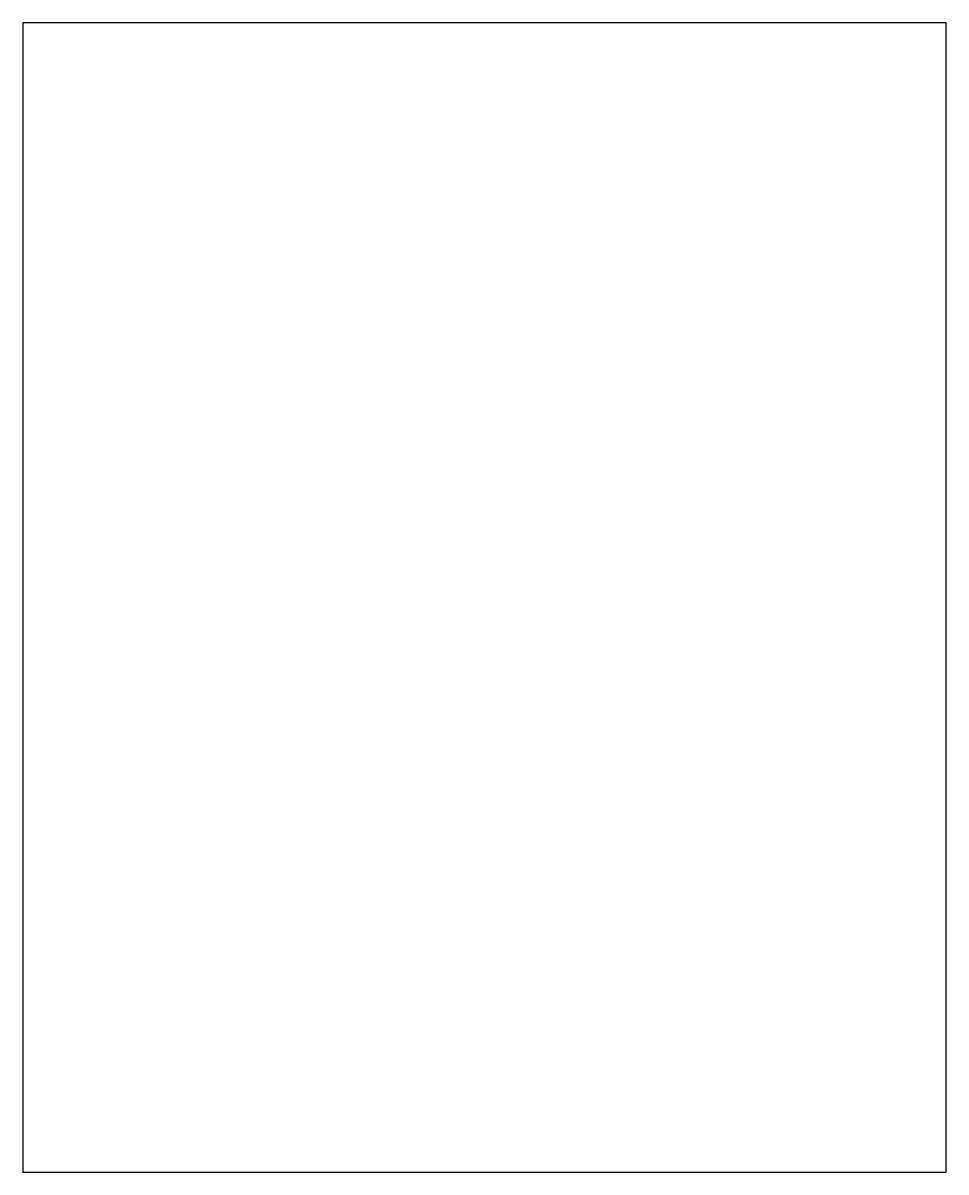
# Model space of a CAD drawing. Header units: millimetres. Extents: x 0 to 1201, y 0 to 1495.
import ezdxf

# ---------------------------------------------------------------- set-up
doc = ezdxf.new("R2010")
doc.units = ezdxf.units.MM
doc.layers.add('CUT', color=7, linetype='CONTINUOUS')

msp = doc.modelspace()

# ---------------------------------------------------------------- linework, layer by layer
at = {"layer": 'CUT'}
msp.add_lwpolyline([(0, 0), (1200.61, 0), (1200.61, 1495), (0, 1495)], close=True, dxfattribs=at)

doc.saveas('drawing.dxf')
